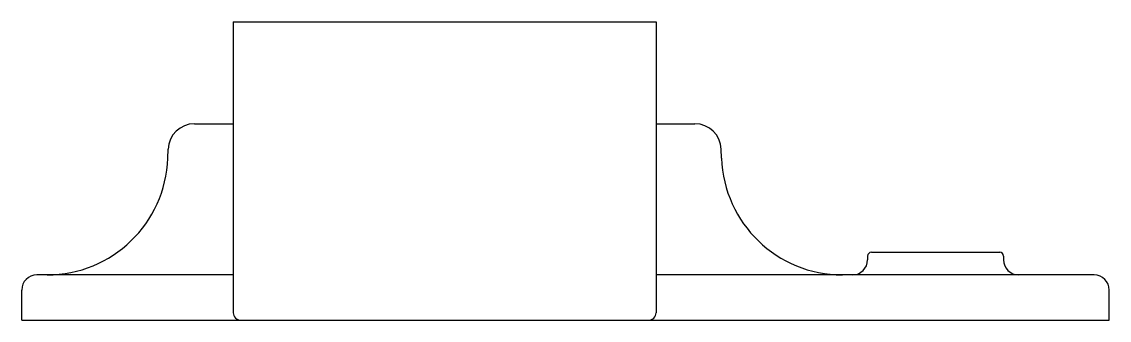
# Model space of a CAD drawing. Header units: millimetres. Extents: x 900 to 7803, y 2935 to 8583.
# Drawn here: x 7526.2 to 7670.2, y 4914.5 to 4954 of the extents above; entities that cross this region are included whole.
import ezdxf

# ---------------------------------------------------------------- set-up
doc = ezdxf.new("R2010")
doc.units = ezdxf.units.MM
doc.header["$LTSCALE"] = 676.148
doc.layers.add('ASSI', color=7, linetype='CONTINUOUS')
doc.layers.add('GEOM', color=7, linetype='CONTINUOUS')

msp = doc.modelspace()

# ---------------------------------------------------------------- linework, layer by layer
at = {"layer": 'ASSI', "color": 7, "linetype": 'Continuous'}
for p, q in [((7554.15, 4954.03), (7610.15, 4954.03)), ((7554.15, 4954.03), (7554.15, 4915.53)), ((7610.15, 4954.03), (7610.15, 4915.53))]:
    msp.add_line(p, q, dxfattribs=at)
at = {"layer": 'GEOM', "color": 7, "linetype": 'Continuous'}
for p, q in [((7549.03, 4940.53), (7554.15, 4940.53)), ((7610.15, 4940.53), (7615.28, 4940.53)), ((7545.49, 4935.97), (7545.53, 4937.15)), ((7618.81, 4935.97), (7618.77, 4937.15)), ((7638.65, 4923.53), (7655.65, 4923.53)), ((7638.15, 4923.03), (7638.15, 4922.53)), ((7656.15, 4923.03), (7656.15, 4922.53)), ((7554.15, 4920.53), (7528.15, 4920.53)), ((7668.15, 4920.53), (7610.15, 4920.53)), ((7526.15, 4914.53), (7526.15, 4918.53)), ((7670.15, 4914.53), (7670.15, 4918.53)), ((7526.15, 4914.53), (7670.15, 4914.53))]:
    msp.add_line(p, q, dxfattribs=at)
for centre, radius, start, end in [((7549.03, 4937.03), 3.5, 90, 178), ((7615.28, 4937.03), 3.5, 2, 90), ((7529.5, 4936.53), 16, 270, 358), ((7634.81, 4936.53), 16, 182, 270), ((7638.65, 4923.03), 0.5, 90, 180), ((7655.65, 4923.03), 0.5, 0, 90), ((7636.15, 4922.53), 2, 270, 360), ((7658.15, 4922.53), 2, 180, 270), ((7528.15, 4918.53), 2, 90, 180), ((7668.15, 4918.53), 2, 0, 90), ((7555.15, 4915.53), 1, 180, 270), ((7609.15, 4915.53), 1, 270, 360)]:
    msp.add_arc(centre, radius, start, end, dxfattribs=at)

doc.saveas('drawing.dxf')
